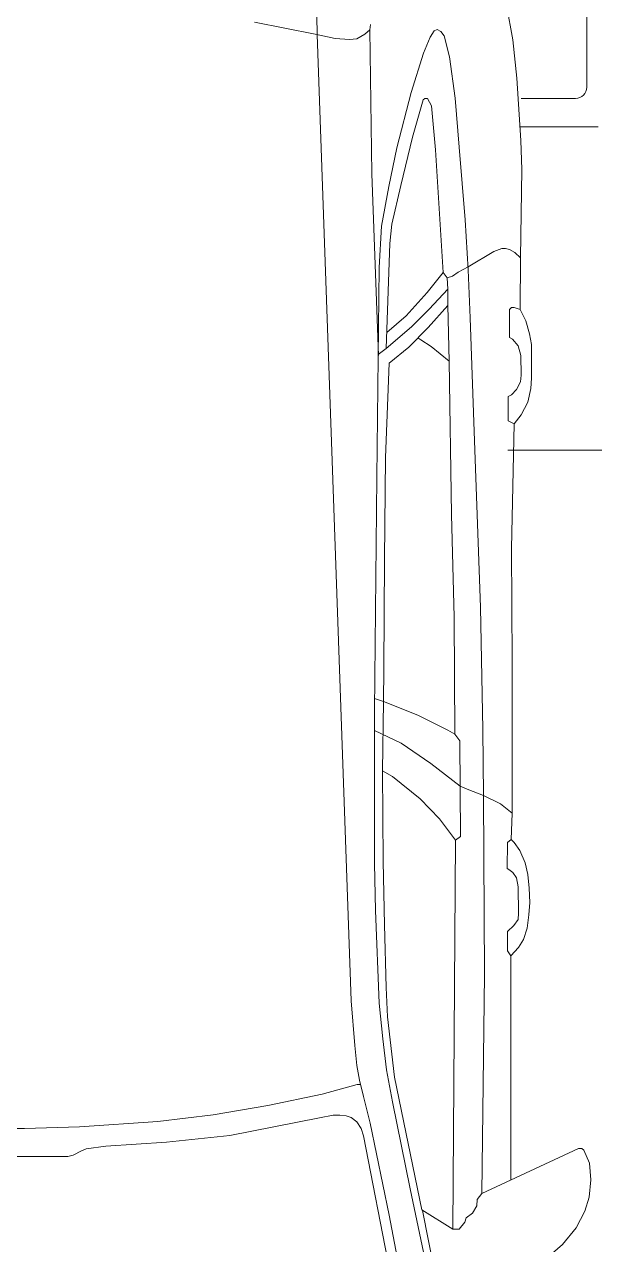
# Model space of a CAD drawing. Header units: millimetres. Extents: x 48966 to 155647, y -43515 to 30475.
# Drawn here: x 67724 to 68727, y 18119 to 20266 of the extents above; entities that cross this region are included whole.
import ezdxf

# ---------------------------------------------------------------- set-up
doc = ezdxf.new("R2010")
doc.units = ezdxf.units.MM
doc.linetypes.add('Осевые', pattern=[6350, 1270, -952.5, 3175, -952.5])
for name, color, linetype, lineweight in [('Оси-2', 7, 'Осевые', 9), ('Парковка', 7, 'Continuous', 9), ('Элементы узлов', 7, 'Continuous', 9)]:
    doc.layers.add(name, color=color, linetype=linetype, lineweight=lineweight)

# ---------------------------------------------------------------- blocks, each defined once
blk = doc.blocks.new('Парковка_одиночная - Средний класс 5500х2500мм-8505123-План -1-го этажа на отм_ -10_350')
at = {"layer": 'Парковка'}
for p, q in [((360.2, 1318.6), (223.3, 1318.6)), ((263.3, 1268.6), (359, 1268.6)), ((243.3, 1058.6), (243.3, 1248.6))]:
    blk.add_line(p, q, dxfattribs=at)
blk.add_arc((263.3, 1248.6), 20, 90, 180, dxfattribs=at)
at = {"layer": 'Элементы узлов'}
for p, q in [((501.6, 3436.2), (553.9, 3187.1)), ((501.6, 3436.2), (553.9, 3187.1)), ((501.6, 3436.2), (553.9, 3187.1)), ((569.7, 3433.2), (636.3, 3094)), ((569.7, 3433.2), (636.3, 3094)), ((569.7, 3433.2), (636.3, 3094)), ((501.4, 3382.2), (532.2, 3225.2)), ((501.4, 3382.2), (532.2, 3225.2)), ((501.4, 3382.2), (532.2, 3225.2)), ((560.7, 3391), (591.2, 3233.2)), ((560.7, 3391), (591.2, 3233.2)), ((560.7, 3391), (591.2, 3233.2)), ((321.2, 3315.5), (286.2, 3285.1)), ((321.2, 3315.5), (286.2, 3285.1)), ((321.2, 3315.5), (286.2, 3285.1)), ((286.2, 3285.1), (262.1, 3255.9)), ((286.2, 3285.1), (262.1, 3255.9)), ((286.2, 3285.1), (262.1, 3255.9)), ((262.1, 3255.9), (246.7, 3226.4)), ((262.1, 3255.9), (246.7, 3226.4)), ((262.1, 3255.9), (246.7, 3226.4)), ((457.8, 3245.9), (455.6, 3237.8)), ((457.8, 3245.9), (455.6, 3237.8)), ((457.8, 3245.9), (455.6, 3237.8)), ((468, 3258.1), (457.8, 3245.9)), ((468, 3258.1), (457.8, 3245.9)), ((468, 3258.1), (457.8, 3245.9)), ((479.2, 3257.7), (468, 3258.1)), ((479.2, 3257.7), (468, 3258.1)), ((479.2, 3257.7), (468, 3258.1)), ((479.2, 3257.7), (474.5, 2573.4)), ((479.2, 3257.7), (474.5, 2573.4)), ((479.2, 3257.7), (474.5, 2573.4)), ((533.4, 3224.1), (479.2, 3257.7)), ((533.4, 3224.1), (479.2, 3257.7)), ((533.4, 3224.1), (479.2, 3257.7)), ((246.7, 3226.4), (239.4, 3201.8)), ((246.7, 3226.4), (239.4, 3201.8)), ((246.7, 3226.4), (239.4, 3201.8)), ((444.7, 3229.9), (436.9, 3216.8)), ((444.7, 3229.9), (436.9, 3216.8)), ((444.7, 3229.9), (436.9, 3216.8)), ((455.6, 3237.8), (444.7, 3229.9)), ((455.6, 3237.8), (444.7, 3229.9)), ((455.6, 3237.8), (444.7, 3229.9)), ((581.9, 2990.5), (533.4, 3224.1)), ((581.9, 2990.5), (533.4, 3224.1)), ((581.9, 2990.5), (533.4, 3224.1)), ((591.2, 3233.2), (624.6, 3071.4)), ((591.2, 3233.2), (624.6, 3071.4)), ((591.2, 3233.2), (624.6, 3071.4)), ((239.4, 3201.8), (236, 3171.2)), ((239.4, 3201.8), (236, 3171.2)), ((239.4, 3201.8), (236, 3171.2)), ((436, 3205.6), (428.3, 3195.2)), ((436, 3205.6), (428.3, 3195.2)), ((436, 3205.6), (428.3, 3195.2)), ((436.9, 3216.8), (436, 3205.6)), ((436.9, 3216.8), (436, 3205.6)), ((436.9, 3216.8), (436, 3205.6)), ((428.3, 3195.2), (257.9, 3116.3)), ((428.3, 3195.2), (257.9, 3116.3)), ((428.3, 3195.2), (257.9, 3116.3)), ((423.4, 2810), (428.3, 3195.2)), ((423.4, 2810), (428.3, 3195.2)), ((423.4, 2810), (428.3, 3195.2)), ((553.9, 3187.1), (585.3, 3033.8)), ((553.9, 3187.1), (585.3, 3033.8)), ((553.9, 3187.1), (585.3, 3033.8)), ((236, 3171.2), (238.5, 3141.8)), ((236, 3171.2), (238.5, 3141.8)), ((236, 3171.2), (238.5, 3141.8)), ((377.2, 3171.5), (377.2, 2777.3)), ((377.2, 3171.5), (377.2, 2777.3)), ((377.2, 3171.5), (377.2, 2777.3)), ((238.5, 3141.8), (248.3, 3118.8)), ((238.5, 3141.8), (248.3, 3118.8)), ((238.5, 3141.8), (248.3, 3118.8)), ((252, 3116.1), (248.3, 3118.8)), ((252, 3116.1), (248.3, 3118.8)), ((252, 3116.1), (248.3, 3118.8)), ((257.9, 3116.3), (252, 3116.1)), ((257.9, 3116.3), (252, 3116.1)), ((257.9, 3116.3), (252, 3116.1)), ((1089.7, 3112.2), (1124.1, 3116.5)), ((1089.7, 3112.2), (1124.1, 3116.5)), ((1089.7, 3112.2), (1124.1, 3116.5)), ((1124.1, 3116.5), (1132.5, 3120.3)), ((1124.1, 3116.5), (1132.5, 3120.3)), ((1124.1, 3116.5), (1132.5, 3120.3)), ((1132.5, 3120.3), (1147.2, 3127.5)), ((1132.5, 3120.3), (1147.2, 3127.5)), ((1132.5, 3120.3), (1147.2, 3127.5)), ((1147.2, 3127.5), (1156.3, 3130.2)), ((1147.2, 3127.5), (1156.3, 3130.2)), ((1147.2, 3127.5), (1156.3, 3130.2)), ((1156.3, 3130.2), (1250, 3130.2)), ((1156.3, 3130.2), (1250, 3130.2)), ((1156.3, 3130.2), (1250, 3130.2)), ((636.3, 3094), (640.5, 3080.6)), ((636.3, 3094), (640.5, 3080.6)), ((636.3, 3094), (640.5, 3080.6)), ((713.9, 3062.3), (871.3, 3093)), ((713.9, 3062.3), (871.3, 3093)), ((713.9, 3062.3), (871.3, 3093)), ((871.3, 3093), (982.7, 3105)), ((871.3, 3093), (982.7, 3105)), ((871.3, 3093), (982.7, 3105)), ((982.7, 3105), (1089.7, 3112.2)), ((982.7, 3105), (1089.7, 3112.2)), ((982.7, 3105), (1089.7, 3112.2)), ((624.6, 3071.4), (636.2, 3024.6)), ((624.6, 3071.4), (636.2, 3024.6)), ((624.6, 3071.4), (636.2, 3024.6)), ((640.5, 3080.6), (648, 3069.2)), ((640.5, 3080.6), (648, 3069.2)), ((640.5, 3080.6), (648, 3069.2)), ((998.1, 3068.6), (1136, 3078)), ((998.1, 3068.6), (1136, 3078)), ((998.1, 3068.6), (1136, 3078)), ((1136, 3078), (1232.8, 3080.9)), ((1136, 3078), (1232.8, 3080.9)), ((1136, 3078), (1232.8, 3080.9)), ((1232.8, 3080.9), (1250, 3080.9)), ((1232.8, 3080.9), (1250, 3080.9)), ((1232.8, 3080.9), (1250, 3080.9)), ((648, 3069.2), (658.1, 3061.4)), ((648, 3069.2), (658.1, 3061.4)), ((648, 3069.2), (658.1, 3061.4)), ((658.1, 3061.4), (666.9, 3058.3)), ((658.1, 3061.4), (666.9, 3058.3)), ((658.1, 3061.4), (666.9, 3058.3)), ((666.9, 3058.3), (677.7, 3057.3)), ((666.9, 3058.3), (677.7, 3057.3)), ((666.9, 3058.3), (677.7, 3057.3)), ((677.7, 3057.3), (689.6, 3057.5)), ((677.7, 3057.3), (689.6, 3057.5)), ((677.7, 3057.3), (689.6, 3057.5)), ((689.6, 3057.5), (713.9, 3062.3)), ((689.6, 3057.5), (713.9, 3062.3)), ((689.6, 3057.5), (713.9, 3062.3)), ((804.8, 3040.5), (900.9, 3057)), ((804.8, 3040.5), (900.9, 3057)), ((804.8, 3040.5), (900.9, 3057)), ((900.9, 3057), (998.1, 3068.6)), ((900.9, 3057), (998.1, 3068.6)), ((900.9, 3057), (998.1, 3068.6)), ((585.3, 3033.8), (595.5, 2977.9)), ((585.3, 3033.8), (595.5, 2977.9)), ((585.3, 3033.8), (595.5, 2977.9)), ((708.7, 3020.2), (804.8, 3040.5)), ((708.7, 3020.2), (804.8, 3040.5)), ((708.7, 3020.2), (804.8, 3040.5)), ((636.2, 3024.6), (643.4, 2996.1)), ((636.2, 3024.6), (643.4, 2996.1)), ((636.2, 3024.6), (643.4, 2996.1)), ((647.2, 3003.7), (708.7, 3020.2)), ((647.2, 3003.7), (708.7, 3020.2)), ((647.2, 3003.7), (708.7, 3020.2)), ((594.1, 2884.5), (581.9, 2990.5)), ((594.1, 2884.5), (581.9, 2990.5)), ((594.1, 2884.5), (581.9, 2990.5)), ((641.5, 3003.7), (647.2, 3003.7)), ((641.5, 3003.7), (647.2, 3003.7)), ((641.5, 3003.7), (647.2, 3003.7)), ((643.4, 2996.1), (647.8, 2969.8)), ((643.4, 2996.1), (647.8, 2969.8)), ((643.4, 2996.1), (647.8, 2969.8)), ((595.5, 2977.9), (602.2, 2923.3)), ((595.5, 2977.9), (602.2, 2923.3)), ((595.5, 2977.9), (602.2, 2923.3)), ((647.8, 2969.8), (651.6, 2934.6)), ((647.8, 2969.8), (651.6, 2934.6)), ((647.8, 2969.8), (651.6, 2934.6)), ((602.2, 2923.3), (608.9, 2860.1)), ((602.2, 2923.3), (608.9, 2860.1)), ((602.2, 2923.3), (608.9, 2860.1)), ((651.6, 2934.6), (658, 2856.5)), ((651.6, 2934.6), (658, 2856.5)), ((651.6, 2934.6), (658, 2856.5)), ((596.6, 2832.5), (594.1, 2884.5)), ((596.6, 2832.5), (594.1, 2884.5)), ((596.6, 2832.5), (594.1, 2884.5)), ((608.9, 2860.1), (615.1, 2697.1)), ((608.9, 2860.1), (615.1, 2697.1)), ((608.9, 2860.1), (615.1, 2697.1)), ((658, 2856.5), (717.5, 1156)), ((658, 2856.5), (717.5, 1156)), ((658, 2856.5), (717.5, 1156)), ((599.5, 2722.8), (596.6, 2832.5)), ((599.5, 2722.8), (596.6, 2832.5)), ((599.5, 2722.8), (596.6, 2832.5)), ((424.9, 2494.9), (423.4, 2810)), ((424.9, 2494.9), (423.4, 2810)), ((424.9, 2494.9), (423.4, 2810)), ((376.8, 2777.3), (363.7, 2762.2)), ((376.8, 2777.3), (363.7, 2762.2)), ((376.8, 2777.3), (363.7, 2762.2)), ((377.2, 2777.3), (382.9, 2768.3)), ((377.2, 2777.3), (382.9, 2768.3)), ((377.2, 2777.3), (382.9, 2768.3)), ((355, 2748.6), (348.2, 2728.3)), ((355, 2748.6), (348.2, 2728.3)), ((355, 2748.6), (348.2, 2728.3)), ((363.7, 2762.2), (355, 2748.6)), ((363.7, 2762.2), (355, 2748.6)), ((363.7, 2762.2), (355, 2748.6)), ((382.9, 2768.3), (383.1, 2734.4)), ((382.9, 2768.3), (383.1, 2734.4)), ((382.9, 2768.3), (383.1, 2734.4)), ((348.2, 2728.3), (345.4, 2704.8)), ((348.2, 2728.3), (345.4, 2704.8)), ((348.2, 2728.3), (345.4, 2704.8)), ((383.1, 2734.4), (371.8, 2723.8)), ((383.1, 2734.4), (371.8, 2723.8)), ((383.1, 2734.4), (371.8, 2723.8)), ((364.3, 2713.1), (363.3, 2702)), ((364.3, 2713.1), (363.3, 2702)), ((364.3, 2713.1), (363.3, 2702)), ((371.8, 2723.8), (364.3, 2713.1)), ((371.8, 2723.8), (364.3, 2713.1)), ((371.8, 2723.8), (364.3, 2713.1)), ((601.4, 2610.9), (599.5, 2722.8)), ((601.4, 2610.9), (599.5, 2722.8)), ((601.4, 2610.9), (599.5, 2722.8)), ((345.4, 2704.8), (343.8, 2683)), ((345.4, 2704.8), (343.8, 2683)), ((345.4, 2704.8), (343.8, 2683)), ((363.3, 2702), (364.3, 2655.8)), ((363.3, 2702), (364.3, 2655.8)), ((363.3, 2702), (364.3, 2655.8)), ((615.1, 2697.1), (617, 2614.6)), ((615.1, 2697.1), (617, 2614.6)), ((615.1, 2697.1), (617, 2614.6)), ((343.8, 2683), (344.6, 2658.1)), ((343.8, 2683), (344.6, 2658.1)), ((343.8, 2683), (344.6, 2658.1)), ((344.6, 2658.1), (346.9, 2634.2)), ((344.6, 2658.1), (346.9, 2634.2)), ((344.6, 2658.1), (346.9, 2634.2)), ((364.3, 2655.8), (367.1, 2640)), ((364.3, 2655.8), (367.1, 2640)), ((364.3, 2655.8), (367.1, 2640)), ((346.9, 2634.2), (352, 2613.4)), ((346.9, 2634.2), (352, 2613.4)), ((346.9, 2634.2), (352, 2613.4)), ((367.1, 2640), (373.3, 2630.7)), ((367.1, 2640), (373.3, 2630.7)), ((367.1, 2640), (373.3, 2630.7)), ((373.3, 2630.7), (380.3, 2625.2)), ((373.3, 2630.7), (380.3, 2625.2)), ((373.3, 2630.7), (380.3, 2625.2)), ((380.3, 2625.2), (383.6, 2623.1)), ((380.3, 2625.2), (383.6, 2623.1)), ((380.3, 2625.2), (383.6, 2623.1)), ((383.6, 2623.1), (383.1, 2577.7)), ((383.6, 2623.1), (383.1, 2577.7)), ((383.6, 2623.1), (383.1, 2577.7)), ((352, 2613.4), (361.4, 2592)), ((352, 2613.4), (361.4, 2592)), ((352, 2613.4), (361.4, 2592)), ((602.9, 2451.6), (601.4, 2610.9)), ((602.9, 2451.6), (601.4, 2610.9)), ((602.9, 2451.6), (601.4, 2610.9)), ((617, 2614.6), (617, 2346)), ((617, 2614.6), (617, 2346)), ((617, 2614.6), (617, 2346)), ((361.4, 2592), (371.4, 2577.9)), ((361.4, 2592), (371.4, 2577.9)), ((361.4, 2592), (371.4, 2577.9)), ((371.4, 2577.9), (376.3, 2572.2)), ((371.4, 2577.9), (376.3, 2572.2)), ((371.4, 2577.9), (376.3, 2572.2)), ((383.1, 2577.7), (376.3, 2572.2)), ((383.1, 2577.7), (376.3, 2572.2)), ((383.1, 2577.7), (376.3, 2572.2)), ((376.3, 2572.2), (374.9, 2526.3)), ((376.3, 2572.2), (374.9, 2526.3)), ((376.3, 2572.2), (374.9, 2526.3)), ((474.5, 2573.4), (465.3, 2567.1)), ((474.5, 2573.4), (465.3, 2567.1)), ((474.5, 2573.4), (465.3, 2567.1)), ((465.3, 2567.1), (466.6, 2398.6)), ((465.3, 2567.1), (466.6, 2398.6)), ((465.3, 2567.1), (466.6, 2398.6)), ((474.5, 2573.4), (502.5, 2536.1)), ((474.5, 2573.4), (502.5, 2536.1)), ((474.5, 2573.4), (502.5, 2536.1)), ((502.5, 2536.1), (536.4, 2500.7)), ((502.5, 2536.1), (536.4, 2500.7)), ((502.5, 2536.1), (536.4, 2500.7)), ((374.9, 2526.3), (374.9, 2259.6)), ((395, 2509.6), (374.9, 2526.3)), ((374.9, 2526.3), (374.9, 2259.6)), ((395, 2509.6), (374.9, 2526.3)), ((374.9, 2526.3), (374.9, 2259.6)), ((395, 2509.6), (374.9, 2526.3)), ((424.9, 2494.9), (395, 2509.6)), ((424.9, 2494.9), (395, 2509.6)), ((424.9, 2494.9), (395, 2509.6)), ((453.6, 2483.8), (424.9, 2494.9)), ((426.4, 2379.1), (424.9, 2494.9)), ((453.6, 2483.8), (424.9, 2494.9)), ((426.4, 2379.1), (424.9, 2494.9)), ((453.6, 2483.8), (424.9, 2494.9)), ((426.4, 2379.1), (424.9, 2494.9)), ((536.4, 2500.7), (584.9, 2461.3)), ((536.4, 2500.7), (584.9, 2461.3)), ((536.4, 2500.7), (584.9, 2461.3)), ((466, 2478.8), (453.6, 2483.8)), ((466, 2478.8), (453.6, 2483.8)), ((466, 2478.8), (453.6, 2483.8)), ((517.9, 2438.8), (466, 2478.8)), ((517.9, 2438.8), (466, 2478.8)), ((517.9, 2438.8), (466, 2478.8)), ((584.9, 2461.3), (602.9, 2451.6)), ((584.9, 2461.3), (602.9, 2451.6)), ((584.9, 2461.3), (602.9, 2451.6)), ((602.9, 2451.6), (601.2, 2329.6)), ((602.9, 2451.6), (601.2, 2329.6)), ((602.9, 2451.6), (601.2, 2329.6)), ((569.9, 2403.1), (517.9, 2438.8)), ((569.9, 2403.1), (517.9, 2438.8)), ((569.9, 2403.1), (517.9, 2438.8)), ((466.6, 2398.6), (475.7, 2386.8)), ((466.6, 2398.6), (475.7, 2386.8)), ((466.6, 2398.6), (475.7, 2386.8)), ((487.8, 2380.1), (475.7, 2386.8)), ((475.7, 2386.8), (476.9, 2181)), ((487.8, 2380.1), (475.7, 2386.8)), ((475.7, 2386.8), (476.9, 2181)), ((487.8, 2380.1), (475.7, 2386.8)), ((475.7, 2386.8), (476.9, 2181)), ((617, 2380.7), (569.9, 2403.1)), ((617, 2380.7), (569.9, 2403.1)), ((617, 2380.7), (569.9, 2403.1)), ((430.5, 2163.3), (426.4, 2379.1)), ((430.5, 2163.3), (426.4, 2379.1)), ((430.5, 2163.3), (426.4, 2379.1)), ((540.4, 2353.7), (487.8, 2380.1)), ((540.4, 2353.7), (487.8, 2380.1)), ((540.4, 2353.7), (487.8, 2380.1)), ((601.2, 2329.6), (540.4, 2353.7)), ((601.2, 2329.6), (540.4, 2353.7)), ((601.2, 2329.6), (540.4, 2353.7)), ((617, 2346), (613, 1935.4)), ((617, 2346), (613, 1935.4)), ((617, 2346), (613, 1935.4)), ((600.6, 2272.6), (601.2, 2329.6)), ((600.6, 2272.6), (601.2, 2329.6)), ((600.6, 2272.6), (601.2, 2329.6)), ((601.2, 2329.6), (616.8, 2324.1)), ((601.2, 2329.6), (616.8, 2324.1)), ((601.2, 2329.6), (616.8, 2324.1)), ((374.9, 2259.6), (375.8, 2060.1)), ((374.9, 2259.6), (375.8, 2060.1)), ((374.9, 2259.6), (375.8, 2060.1)), ((599.1, 2079.2), (600.6, 2272.6)), ((599.1, 2079.2), (600.6, 2272.6)), ((599.1, 2079.2), (600.6, 2272.6)), ((476.9, 2181), (481.2, 2000.8)), ((476.9, 2181), (481.2, 2000.8)), ((476.9, 2181), (481.2, 2000.8)), ((440.8, 1871.1), (430.5, 2163.3)), ((440.8, 1871.1), (430.5, 2163.3)), ((440.8, 1871.1), (430.5, 2163.3)), ((597.4, 1900.4), (599.1, 2079.2)), ((597.4, 1900.4), (599.1, 2079.2)), ((597.4, 1900.4), (599.1, 2079.2)), ((375.8, 2060.1), (371.4, 1841)), ((375.8, 2060.1), (371.4, 1841)), ((375.8, 2060.1), (371.4, 1841)), ((481.2, 2000.8), (485.4, 1730.9)), ((481.2, 2000.8), (485.4, 1730.9)), ((481.2, 2000.8), (485.4, 1730.9)), ((613, 1935.4), (608.4, 1566.1)), ((613, 1935.4), (608.4, 1566.1)), ((613, 1935.4), (608.4, 1566.1)), ((591.3, 1734.5), (597.4, 1900.4)), ((591.3, 1734.5), (597.4, 1900.4)), ((591.3, 1734.5), (597.4, 1900.4)), ((448.4, 1654.2), (440.8, 1871.1)), ((448.4, 1654.2), (440.8, 1871.1)), ((448.4, 1654.2), (440.8, 1871.1)), ((359.1, 1825.1), (347.3, 1802.7)), ((359.1, 1825.1), (347.3, 1802.7)), ((359.1, 1825.1), (347.3, 1802.7)), ((371.4, 1841), (359.1, 1825.1)), ((371.4, 1841), (359.1, 1825.1)), ((371.4, 1841), (359.1, 1825.1)), ((371.4, 1841), (381.5, 1835.7)), ((371.4, 1841), (381.5, 1835.7)), ((371.4, 1841), (381.5, 1835.7)), ((381.5, 1835.7), (381.8, 1793.1)), ((381.5, 1835.7), (381.8, 1793.1)), ((381.5, 1835.7), (381.8, 1793.1)), ((347.3, 1802.7), (342, 1778.6)), ((347.3, 1802.7), (342, 1778.6)), ((347.3, 1802.7), (342, 1778.6)), ((375.7, 1789.7), (367.3, 1780.4)), ((375.7, 1789.7), (367.3, 1780.4)), ((375.7, 1789.7), (367.3, 1780.4)), ((381.8, 1793.1), (375.7, 1789.7)), ((381.8, 1793.1), (375.7, 1789.7)), ((381.8, 1793.1), (375.7, 1789.7)), ((342, 1778.6), (340.4, 1760.8)), ((342, 1778.6), (340.4, 1760.8)), ((342, 1778.6), (340.4, 1760.8)), ((340.4, 1760.8), (340.8, 1701.1)), ((340.4, 1760.8), (340.8, 1701.1)), ((340.4, 1760.8), (340.8, 1701.1)), ((359.9, 1766.9), (358.9, 1755.1)), ((359.9, 1766.9), (358.9, 1755.1)), ((359.9, 1766.9), (358.9, 1755.1)), ((367.3, 1780.4), (359.9, 1766.9)), ((367.3, 1780.4), (359.9, 1766.9)), ((367.3, 1780.4), (359.9, 1766.9)), ((358.9, 1755.1), (359.2, 1720.9)), ((358.9, 1755.1), (359.2, 1720.9)), ((358.9, 1755.1), (359.2, 1720.9)), ((359.2, 1720.9), (364, 1703.7)), ((359.2, 1720.9), (364, 1703.7)), ((359.2, 1720.9), (364, 1703.7)), ((485.4, 1730.9), (517.2, 1704.7)), ((485.4, 1730.9), (487.6, 1632.8)), ((485.4, 1730.9), (517.2, 1704.7)), ((485.4, 1730.9), (487.6, 1632.8)), ((485.4, 1730.9), (517.2, 1704.7)), ((485.4, 1730.9), (487.6, 1632.8)), ((556.6, 1706.2), (591.3, 1734.5)), ((556.6, 1706.2), (591.3, 1734.5)), ((556.6, 1706.2), (591.3, 1734.5)), ((596.1, 1708.4), (610.3, 1718.8)), ((596.1, 1708.4), (610.3, 1718.8)), ((596.1, 1708.4), (610.3, 1718.8)), ((621.3, 1401.2), (610.1, 1721)), ((621.3, 1401.2), (610.1, 1721)), ((621.3, 1401.2), (610.1, 1721)), ((340.8, 1701.1), (343.9, 1682.7)), ((340.8, 1701.1), (343.9, 1682.7)), ((340.8, 1701.1), (343.9, 1682.7)), ((364, 1703.7), (374.3, 1692.2)), ((364, 1703.7), (374.3, 1692.2)), ((364, 1703.7), (374.3, 1692.2)), ((517.2, 1704.7), (535.5, 1692.9)), ((517.2, 1704.7), (535.5, 1692.9)), ((517.2, 1704.7), (535.5, 1692.9)), ((522.7, 1671.4), (556.6, 1706.2)), ((522.7, 1671.4), (556.6, 1706.2)), ((522.7, 1671.4), (556.6, 1706.2)), ((596.1, 1708.4), (551.8, 1670.1)), ((596.1, 1708.4), (551.8, 1670.1)), ((596.1, 1708.4), (551.8, 1670.1)), ((590, 1523.5), (596.1, 1708.4)), ((590, 1523.5), (596.1, 1708.4)), ((590, 1523.5), (596.1, 1708.4)), ((343.9, 1682.7), (350.5, 1659.6)), ((343.9, 1682.7), (350.5, 1659.6)), ((343.9, 1682.7), (350.5, 1659.6)), ((374.3, 1692.2), (379.6, 1689.1)), ((374.3, 1692.2), (379.6, 1689.1)), ((374.3, 1692.2), (379.6, 1689.1)), ((379.6, 1689.1), (379.6, 1639.9)), ((379.6, 1689.1), (379.6, 1639.9)), ((379.6, 1689.1), (379.6, 1639.9)), ((535.5, 1692.9), (540.7, 1689.9)), ((535.5, 1692.9), (540.7, 1689.9)), ((535.5, 1692.9), (540.7, 1689.9)), ((595.2, 1680.1), (561.3, 1651)), ((595.2, 1680.1), (561.3, 1651)), ((595.2, 1680.1), (561.3, 1651)), ((350.5, 1659.6), (360.7, 1639.9)), ((350.5, 1659.6), (360.7, 1639.9)), ((350.5, 1659.6), (360.7, 1639.9)), ((451.9, 1570), (448.4, 1654.2)), ((451.9, 1570), (448.4, 1654.2)), ((451.9, 1570), (448.4, 1654.2)), ((487.6, 1632.8), (522.7, 1671.4)), ((487.6, 1632.8), (522.7, 1671.4)), ((487.6, 1632.8), (522.7, 1671.4)), ((551.8, 1670.1), (520.9, 1639.2)), ((551.8, 1670.1), (520.9, 1639.2)), ((551.8, 1670.1), (520.9, 1639.2)), ((360.7, 1639.9), (359.9, 1549)), ((360.7, 1639.9), (359.9, 1549)), ((360.7, 1639.9), (359.9, 1549)), ((371.2, 1636.1), (360.7, 1639.9)), ((371.2, 1636.1), (360.7, 1639.9)), ((371.2, 1636.1), (360.7, 1639.9)), ((375.8, 1636.3), (371.2, 1636.1)), ((375.8, 1636.3), (371.2, 1636.1)), ((375.8, 1636.3), (371.2, 1636.1)), ((379.6, 1639.9), (375.8, 1636.3)), ((379.6, 1639.9), (375.8, 1636.3)), ((379.6, 1639.9), (375.8, 1636.3)), ((487.6, 1632.8), (487.9, 1604.2)), ((487.6, 1632.8), (487.9, 1604.2)), ((487.6, 1632.8), (487.9, 1604.2)), ((520.9, 1639.2), (487.9, 1604.2)), ((520.9, 1639.2), (487.9, 1604.2)), ((520.9, 1639.2), (487.9, 1604.2)), ((561.3, 1651), (524.4, 1609.7)), ((561.3, 1651), (524.4, 1609.7)), ((561.3, 1651), (524.4, 1609.7)), ((487.9, 1604.2), (489.1, 1584)), ((487.9, 1604.2), (489.1, 1584)), ((487.9, 1604.2), (489.1, 1584)), ((524.4, 1609.7), (496.2, 1574.6)), ((524.4, 1609.7), (496.2, 1574.6)), ((524.4, 1609.7), (496.2, 1574.6)), ((457.1, 1482.1), (451.9, 1570)), ((457.1, 1482.1), (451.9, 1570)), ((457.1, 1482.1), (451.9, 1570)), ((469.6, 1574), (452.3, 1564.5)), ((469.6, 1574), (452.3, 1564.5)), ((469.6, 1574), (452.3, 1564.5)), ((479.6, 1581.3), (469.6, 1574)), ((479.6, 1581.3), (469.6, 1574)), ((479.6, 1581.3), (469.6, 1574)), ((489.1, 1584), (479.6, 1581.3)), ((489.1, 1584), (479.6, 1581.3)), ((489.1, 1584), (479.6, 1581.3)), ((489.1, 1584), (496.2, 1574.6)), ((489.1, 1584), (496.2, 1574.6)), ((489.1, 1584), (496.2, 1574.6)), ((496.2, 1574.6), (509.5, 1358.8)), ((496.2, 1574.6), (509.5, 1358.8)), ((496.2, 1574.6), (509.5, 1358.8)), ((359.9, 1549), (357.5, 1393.2)), ((359.9, 1549), (357.5, 1393.2)), ((359.9, 1549), (357.5, 1393.2)), ((370.1, 1539.8), (359.9, 1549)), ((370.1, 1539.8), (359.9, 1549)), ((370.1, 1539.8), (359.9, 1549)), ((452.3, 1564.5), (406.8, 1537.8)), ((452.3, 1564.5), (406.8, 1537.8)), ((452.3, 1564.5), (406.8, 1537.8)), ((608.4, 1566.1), (604.3, 1493.2)), ((608.4, 1566.1), (604.3, 1493.2)), ((608.4, 1566.1), (604.3, 1493.2)), ((379.2, 1534.4), (370.1, 1539.8)), ((379.2, 1534.4), (370.1, 1539.8)), ((379.2, 1534.4), (370.1, 1539.8)), ((386.4, 1532.6), (379.2, 1534.4)), ((386.4, 1532.6), (379.2, 1534.4)), ((386.4, 1532.6), (379.2, 1534.4)), ((392.8, 1532.6), (386.4, 1532.6)), ((392.8, 1532.6), (386.4, 1532.6)), ((392.8, 1532.6), (386.4, 1532.6)), ((406.8, 1537.8), (392.8, 1532.6)), ((406.8, 1537.8), (392.8, 1532.6)), ((406.8, 1537.8), (392.8, 1532.6)), ((586.1, 1489.6), (590, 1523.5)), ((586.1, 1489.6), (590, 1523.5)), ((586.1, 1489.6), (590, 1523.5)), ((467.7, 1354.4), (457.1, 1482.1)), ((467.7, 1354.4), (457.1, 1482.1)), ((467.7, 1354.4), (457.1, 1482.1)), ((570.8, 1421.6), (586.1, 1489.6)), ((570.8, 1421.6), (586.1, 1489.6)), ((570.8, 1421.6), (586.1, 1489.6)), ((604.3, 1493.2), (591.5, 1423.4)), ((604.3, 1493.2), (591.5, 1423.4)), ((604.3, 1493.2), (591.5, 1423.4)), ((550, 1336.4), (570.8, 1421.6)), ((550, 1336.4), (570.8, 1421.6)), ((550, 1336.4), (570.8, 1421.6)), ((591.5, 1423.4), (577.7, 1355.6)), ((591.5, 1423.4), (577.7, 1355.6)), ((591.5, 1423.4), (577.7, 1355.6)), ((624.9, 1148), (621.3, 1401.2)), ((624.9, 1148), (621.3, 1401.2)), ((624.9, 1148), (621.3, 1401.2)), ((357.5, 1393.2), (359.4, 1342.6)), ((357.5, 1393.2), (359.4, 1342.6)), ((357.5, 1393.2), (359.4, 1342.6)), ((475.1, 1268.2), (467.7, 1354.4)), ((475.1, 1268.2), (467.7, 1354.4)), ((475.1, 1268.2), (467.7, 1354.4)), ((509.5, 1358.8), (516.5, 1281.6)), ((509.5, 1358.8), (516.5, 1281.6)), ((509.5, 1358.8), (516.5, 1281.6)), ((577.7, 1355.6), (552.1, 1257.8)), ((577.7, 1355.6), (552.1, 1257.8)), ((577.7, 1355.6), (552.1, 1257.8)), ((359.4, 1342.6), (366.5, 1232.9)), ((359.4, 1342.6), (366.5, 1232.9)), ((359.4, 1342.6), (366.5, 1232.9)), ((531.3, 1270.7), (550, 1336.4)), ((531.3, 1270.7), (550, 1336.4)), ((531.3, 1270.7), (550, 1336.4)), ((484.7, 1195.5), (475.1, 1268.2)), ((484.7, 1195.5), (475.1, 1268.2)), ((484.7, 1195.5), (475.1, 1268.2)), ((516.5, 1281.6), (523.5, 1268.5)), ((516.5, 1281.6), (523.5, 1268.5)), ((516.5, 1281.6), (523.5, 1268.5)), ((523.5, 1268.5), (528.2, 1268.5)), ((523.5, 1268.5), (528.2, 1268.5)), ((523.5, 1268.5), (528.2, 1268.5)), ((528.2, 1268.5), (531.3, 1270.7)), ((528.2, 1268.5), (531.3, 1270.7)), ((528.2, 1268.5), (531.3, 1270.7)), ((552.1, 1257.8), (530.7, 1188.6)), ((552.1, 1257.8), (530.7, 1188.6)), ((552.1, 1257.8), (530.7, 1188.6)), ((366.5, 1232.9), (373.6, 1165.6)), ((366.5, 1232.9), (373.6, 1165.6)), ((366.5, 1232.9), (373.6, 1165.6)), ((494.3, 1158), (484.7, 1195.5)), ((494.3, 1158), (484.7, 1195.5)), ((494.3, 1158), (484.7, 1195.5)), ((530.7, 1188.6), (518.9, 1160.6)), ((530.7, 1188.6), (518.9, 1160.6)), ((530.7, 1188.6), (518.9, 1160.6)), ((373.6, 1165.6), (384.7, 1104.1)), ((373.6, 1165.6), (384.7, 1104.1)), ((373.6, 1165.6), (384.7, 1104.1)), ((518.9, 1160.6), (511.6, 1149.7)), ((518.9, 1160.6), (511.6, 1149.7)), ((518.9, 1160.6), (511.6, 1149.7)), ((633.8, 1155.5), (647.9, 1163.6)), ((633.8, 1155.5), (647.9, 1163.6)), ((633.8, 1155.5), (647.9, 1163.6)), ((647.9, 1163.6), (660.9, 1164.7)), ((647.9, 1163.6), (660.9, 1164.7)), ((647.9, 1163.6), (660.9, 1164.7)), ((660.9, 1164.7), (686.1, 1162.8)), ((660.9, 1164.7), (686.1, 1162.8)), ((660.9, 1164.7), (686.1, 1162.8)), ((686.1, 1162.8), (721.2, 1155.2)), ((686.1, 1162.8), (721.2, 1155.2)), ((686.1, 1162.8), (721.2, 1155.2)), ((500.4, 1150.4), (494.3, 1158)), ((500.4, 1150.4), (494.3, 1158)), ((500.4, 1150.4), (494.3, 1158)), ((506.4, 1147.2), (500.4, 1150.4)), ((506.4, 1147.2), (500.4, 1150.4)), ((506.4, 1147.2), (500.4, 1150.4)), ((511.6, 1149.7), (506.4, 1147.2)), ((511.6, 1149.7), (506.4, 1147.2)), ((511.6, 1149.7), (506.4, 1147.2)), ((623.7, 1138.1), (624.9, 1148)), ((623.7, 1138.1), (624.9, 1148)), ((623.7, 1138.1), (624.9, 1148)), ((624.9, 1148), (633.8, 1155.5)), ((624.9, 1148), (633.8, 1155.5)), ((624.9, 1148), (633.8, 1155.5)), ((721, 987.7), (717.5, 1156)), ((721, 987.7), (717.5, 1156)), ((721, 987.7), (717.5, 1156)), ((721.2, 1155.2), (828.2, 1134.2)), ((721.2, 1155.2), (828.2, 1134.2)), ((721.2, 1155.2), (828.2, 1134.2))]:
    blk.add_line(p, q, dxfattribs=at)

msp = doc.modelspace()

# ---------------------------------------------------------------- linework, layer by layer
at = {"layer": 'Оси-2'}
msp.add_line((150171.6, 19517.1), (50565.6, 19517.1), dxfattribs=at)

# ---------------------------------------------------------------- block references
at = {"layer": 'Парковка', "rotation": 180}
msp.add_blockref('Парковка_одиночная - Средний класс 5500х2500мм-8505123-План -1-го этажа на отм_ -10_350', (68956.6, 21404.3), dxfattribs=at)

doc.saveas('drawing.dxf')
